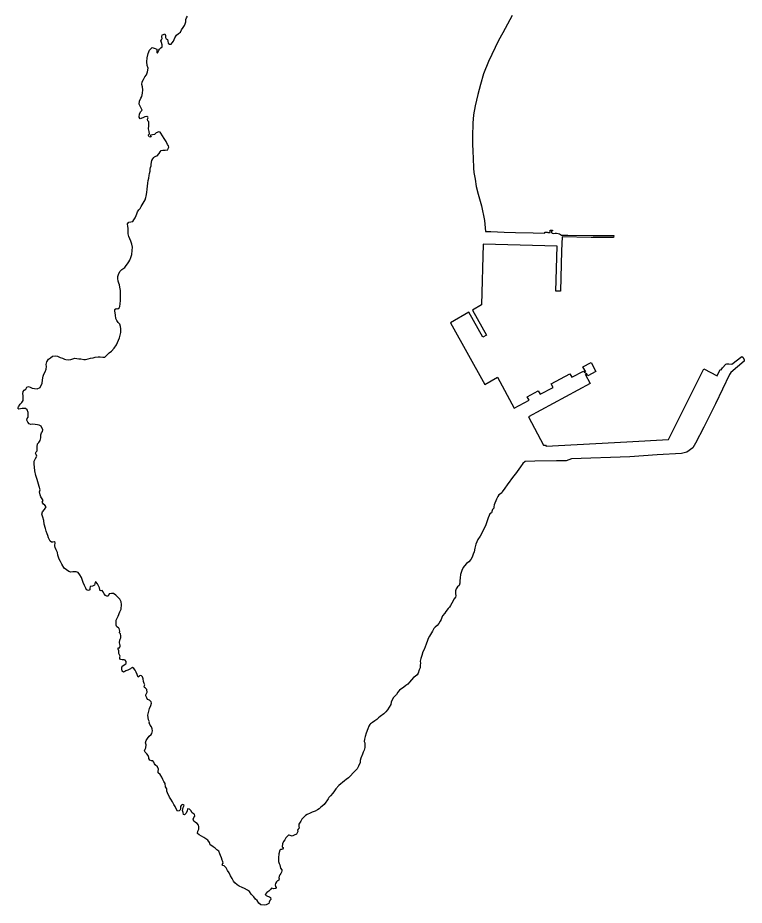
# Model space of a CAD drawing. Header units: metres. Extents: x 245125 to 394351, y 270578 to 4233311.
# Drawn here: x 261878 to 264007, y 4168074 to 4170674 of the extents above; entities that cross this region are included whole.
import ezdxf
from ezdxf.lldxf.tags import DXFTag

# ---------------------------------------------------------------- set-up
doc = ezdxf.new("R2010")
doc.units = ezdxf.units.M
doc.layers.add('ASTOTA', color=7, linetype='Continuous')
tags = doc.linetypes.add('HIDDEN', pattern=[0.375, 0.25, -0.125]).pattern_tags.tags
tags[6:7] = [DXFTag(74, 4), DXFTag(75, 0), DXFTag(340, '0'), DXFTag(46, 1.0), DXFTag(50, 0.0), DXFTag(44, 0.0), DXFTag(45, 0.0)]
tags[4:5] = [DXFTag(74, 4), DXFTag(75, 0), DXFTag(340, '0'), DXFTag(46, 1.0), DXFTag(50, 0.0), DXFTag(44, 0.0), DXFTag(45, 0.0)]

msp = doc.modelspace()

# ---------------------------------------------------------------- linework, layer by layer
at = {"layer": 'ASTOTA', "color": 253, "linetype": 'HIDDEN', "ltscale": 300}
msp.add_lwpolyline([(263326.8, 4170680.4), (263299.6, 4170630.2), (263286.7, 4170607), (263257.1, 4170545.8), (263243, 4170509.8), (263234.2, 4170478.5), (263226, 4170449.5), (263218.1, 4170416.2), (263213.5, 4170389.2), (263211.7, 4170365.1), (263210.1, 4170325.8), (263210.8, 4170304.6), (263211.5, 4170281.9), (263212.3, 4170262.8), (263213.8, 4170233.7), (263214.6, 4170220.8), (263218, 4170200.7), (263221.2, 4170179.4), (263226.8, 4170157.5), (263236.6, 4170122.6), (263245.5, 4170080.1), (263247.8, 4170058.6), (263248.5, 4170048), (263263.9, 4170047.7), (263303, 4170046.2), (263336.6, 4170044.9), (263388.1, 4170044.2), (263421.6, 4170042.9), (263423.2, 4170045.6), (263424.6, 4170046.4), (263426.8, 4170046.4), (263429.2, 4170045.5), (263431.1, 4170045), (263438.1, 4170045.2), (263438, 4170051.8), (263444.8, 4170051.5), (263444.8, 4170050.1), (263441.9, 4170049.7), (263441.8, 4170048.1), (263442.1, 4170045.3), (263444.1, 4170043), (263448.2, 4170042.5), (263452.9, 4170042.9), (263457.1, 4170043), (263461.6, 4170042.2), (263465.2, 4170040.8), (263468.4, 4170038.8), (263470.7, 4170037.4), (263490, 4170036.9), (263564.6, 4170036.6), (263624.4, 4170035.7), (263623.9, 4170030), (263558.6, 4170030.6), (263473.3, 4170031.8), (263471, 4169991.5), (263468, 4169873), (263455, 4169873.4), (263458.8, 4170005), (263241.5, 4170010.4), (263237.1, 4169833.5), (263210.1, 4169817.8), (263251.3, 4169743.8), (263240.9, 4169738.3), (263199.7, 4169811.1), (263145.8, 4169779.9), (263246.3, 4169599.5), (263283.8, 4169621.1), (263332.5, 4169530.8), (263376.2, 4169553.9), (263370.7, 4169563.9), (263403.1, 4169581.3), (263408.6, 4169570.9), (263446.5, 4169591), (263441.5, 4169601.5), (263496.1, 4169630.7), (263501.8, 4169620.7), (263536.2, 4169638.7), (263538.3, 4169634.7), (263542.2, 4169636.7), (263534.3, 4169651.5), (263558.4, 4169663.8), (263571.9, 4169637.8), (263548.2, 4169625.3), (263544.2, 4169632), (263540.6, 4169630.2), (263555, 4169602.3), (263374.3, 4169505.4), (263418.7, 4169422.1), (263424, 4169422.1), (263426.2, 4169418.6), (263663.1, 4169431.3), (263784.6, 4169438.7), (263888, 4169645.6), (263927.2, 4169625.3), (263936.2, 4169643.3), (263939.1, 4169642.3), (263942.8, 4169648.1), (263952.7, 4169659.1), (263956.2, 4169660.2), (263961.3, 4169660.2), (263970.3, 4169658.9), (263999.3, 4169681.3), (264002.3, 4169679.9), (264006.9, 4169673.1), (264006.9, 4169668.4), (263967.7, 4169635.3), (263964, 4169629.4), (263922.5, 4169543.4), (263888.1, 4169474.7), (263864.1, 4169427.5), (263856.6, 4169414.3), (263838.5, 4169401.9), (263823.4, 4169397.9), (263751.8, 4169393.3), (263671.4, 4169387.8), (263500.7, 4169382.1), (263484.7, 4169376.3), (263456.9, 4169375.7), (263393.4, 4169374.7), (263364.9, 4169373.9), (263358.5, 4169367.9), (263350.9, 4169358.4), (263336.7, 4169338.3), (263330.9, 4169330.7), (263312.1, 4169306), (263305.3, 4169295.9), (263297.6, 4169285.6), (263296.2, 4169282.3), (263292.6, 4169279.6), (263288.2, 4169276.1), (263284.8, 4169271.2), (263281.3, 4169263.6), (263273.9, 4169247.5), (263273.4, 4169241), (263272.7, 4169237.4), (263269.6, 4169233.2), (263266.8, 4169227.9), (263267, 4169226.2), (263266.1, 4169224.2), (263261.7, 4169220.8), (263259.4, 4169216), (263256.8, 4169209), (263252.3, 4169197.4), (263248.4, 4169185.7), (263241.6, 4169172.8), (263238.8, 4169165.9), (263233.1, 4169155.4), (263226.4, 4169145.8), (263223.3, 4169138.5), (263220.1, 4169132), (263217.9, 4169120.6), (263215.7, 4169109.7), (263212.9, 4169102.5), (263209.6, 4169094), (263205.4, 4169087.4), (263199.9, 4169080.1), (263193.2, 4169074.9), (263187.1, 4169068.7), (263183.6, 4169063.6), (263179, 4169054.7), (263175.7, 4169042.7), (263174.1, 4169032.9), (263173.6, 4169024.7), (263173.4, 4169017.8), (263171.7, 4169010.5), (263166.7, 4169006.9), (263162.8, 4169001.4), (263161.1, 4168994.9), (263160.7, 4168987.5), (263162, 4168980.5), (263161, 4168976.7), (263157.1, 4168972), (263149.7, 4168959.1), (263146.1, 4168952.3), (263143.2, 4168947.7), (263138.8, 4168943.1), (263132, 4168935), (263129.2, 4168930.2), (263122.7, 4168921.9), (263121, 4168917.4), (263118.7, 4168911.6), (263115.6, 4168906), (263111.7, 4168899.4), (263107.2, 4168894), (263100.9, 4168888.9), (263097.6, 4168885.1), (263093.6, 4168876.8), (263090.3, 4168871.9), (263084.8, 4168862.9), (263081.1, 4168855.9), (263078.4, 4168850.2), (263074.8, 4168839.4), (263072.3, 4168831.5), (263069.1, 4168823.4), (263065.1, 4168816.1), (263061.9, 4168805.9), (263058.8, 4168796.6), (263057.1, 4168788.8), (263058.1, 4168783.4), (263057.7, 4168777.4), (263056.9, 4168769.4), (263054.5, 4168763.6), (263051.2, 4168753.6), (263048, 4168749.6), (263042.7, 4168744.6), (263037.9, 4168741.1), (263032.1, 4168734.5), (263025.9, 4168727.9), (263021, 4168722), (263015.3, 4168718), (263009, 4168713.4), (262996.7, 4168704.2), (262991.3, 4168698.5), (262987.7, 4168691.5), (262979.1, 4168682.7), (262975.1, 4168676.1), (262972.7, 4168668.7), (262970.9, 4168662.3), (262961.2, 4168646.3), (262956.2, 4168641), (262950.8, 4168634.9), (262940.5, 4168627.4), (262935.6, 4168622.9), (262930.5, 4168618.8), (262924.7, 4168614.7), (262918, 4168609.6), (262911.5, 4168605.2), (262909.7, 4168603.8), (262907.2, 4168599.2), (262904.1, 4168590.9), (262899.1, 4168577.9), (262896.1, 4168568.7), (262894.1, 4168560.7), (262893.4, 4168553.9), (262895, 4168549.8), (262895.3, 4168545.6), (262894.8, 4168536.8), (262893.3, 4168528.4), (262890.5, 4168522.3), (262887.9, 4168516.5), (262883.1, 4168505.4), (262881.3, 4168498.5), (262881, 4168492.8), (262876.4, 4168481.4), (262872.3, 4168474.1), (262868.1, 4168469.4), (262863.3, 4168463.8), (262851.6, 4168451.8), (262847, 4168447.6), (262840.3, 4168442.6), (262835.5, 4168439), (262829.7, 4168433.4), (262825, 4168430), (262818.6, 4168425.2), (262810.6, 4168415.1), (262805.8, 4168409.5), (262801.2, 4168402.5), (262794.8, 4168394.5), (262789.6, 4168389.9), (262787.2, 4168386.2), (262783.6, 4168380.5), (262780.5, 4168375.8), (262776.1, 4168369.6), (262769.7, 4168364.4), (262766.1, 4168361.1), (262761.3, 4168356.5), (262756.5, 4168353.5), (262749.7, 4168350.3), (262746.7, 4168348.7), (262741.1, 4168347.1), (262735.2, 4168343.9), (262726.4, 4168340), (262721.1, 4168336.9), (262716.5, 4168332.6), (262710.7, 4168326.2), (262707.1, 4168320.9), (262702, 4168312.1), (262701.7, 4168305.2), (262702.2, 4168299.8), (262699.8, 4168297.2), (262697.9, 4168293.8), (262698.5, 4168290.6), (262697.1, 4168285.9), (262694.5, 4168282.5), (262688.2, 4168279.1), (262682.1, 4168276.3), (262679, 4168277.5), (262673.7, 4168280), (262671.7, 4168279.7), (262666.4, 4168274.3), (262663.9, 4168271.8), (262660.2, 4168266.2), (262657, 4168260.9), (262653.7, 4168254.4), (262653.7, 4168250.3), (262653, 4168248.3), (262652.4, 4168245.6), (262656.1, 4168243.3), (262655.7, 4168241.6), (262653.5, 4168238.7), (262650.9, 4168237.3), (262648, 4168238), (262646.2, 4168235.2), (262643.5, 4168224.8), (262642.6, 4168212.9), (262642.4, 4168202.5), (262644.3, 4168196.4), (262645.8, 4168192.4), (262646.6, 4168188.2), (262648, 4168182.6), (262651.5, 4168178), (262652.3, 4168174.8), (262651.2, 4168171), (262648.9, 4168167), (262646.5, 4168163.2), (262644.5, 4168159.8), (262643.5, 4168154.9), (262644.3, 4168152), (262642.8, 4168147.9), (262640.6, 4168146), (262638.2, 4168144.5), (262636.3, 4168142.4), (262633.7, 4168138), (262632.4, 4168133.7), (262633.4, 4168128.9), (262635.4, 4168126.3), (262634.9, 4168124), (262633.2, 4168122.8), (262628.8, 4168122.6), (262622, 4168124.1), (262618.3, 4168120.7), (262616.1, 4168117.6), (262613.6, 4168115.5), (262607.5, 4168111.1), (262603.3, 4168106.1), (262605.5, 4168102.9), (262609.5, 4168100.5), (262615.7, 4168098.7), (262618.9, 4168096.6), (262619.9, 4168091.1), (262616.9, 4168087.8), (262614.7, 4168083.2), (262614.2, 4168079.1), (262606, 4168075.6), (262601.3, 4168074.2), (262590, 4168075.2), (262584.7, 4168080.2), (262579.4, 4168088), (262574.6, 4168092.5), (262570.2, 4168098.9), (262561.9, 4168106.7), (262556.9, 4168114.1), (262551.5, 4168118.3), (262542.9, 4168122.9), (262535.2, 4168126.5), (262526.9, 4168130.3), (262520.6, 4168133.7), (262514, 4168140.1), (262509.8, 4168145.2), (262506.7, 4168152.5), (262501.9, 4168160.4), (262497.6, 4168169.1), (262492.3, 4168176), (262488.3, 4168183.4), (262483.4, 4168189.2), (262479.4, 4168190.3), (262476.8, 4168193.9), (262479.7, 4168197.6), (262479, 4168201), (262478, 4168203.9), (262477, 4168206.6), (262474.9, 4168212.7), (262472, 4168220), (262470, 4168225.3), (262467, 4168232.5), (262461.5, 4168236.2), (262456.6, 4168241), (262451, 4168245.2), (262446.4, 4168248.4), (262442.1, 4168251.4), (262440.3, 4168258), (262435.4, 4168265), (262432.4, 4168266.5), (262422.9, 4168272.9), (262416.7, 4168276.9), (262409.3, 4168280.9), (262405, 4168284.3), (262406.2, 4168290.9), (262409, 4168297.2), (262409, 4168304.5), (262407.3, 4168309.3), (262403.9, 4168314.1), (262399.2, 4168317.1), (262394.4, 4168321), (262392.4, 4168326), (262393.8, 4168331.5), (262396.5, 4168335.4), (262395.6, 4168341.3), (262392.3, 4168343.2), (262388.9, 4168345.1), (262385.6, 4168351.4), (262381.6, 4168355.9), (262375.7, 4168356.3), (262374.8, 4168350.2), (262370.9, 4168342.9), (262366.4, 4168339), (262364.2, 4168340.5), (262362.3, 4168345.6), (262361.1, 4168351.9), (262362.9, 4168360.5), (262365.7, 4168366.9), (262363.1, 4168368.5), (262359.6, 4168369.4), (262357.1, 4168366.1), (262355.4, 4168363.2), (262354.6, 4168358), (262353.9, 4168354.1), (262350.7, 4168350.4), (262346.3, 4168349.6), (262342.2, 4168356.9), (262339.1, 4168363.6), (262335, 4168369.8), (262331.4, 4168377.2), (262326.9, 4168385), (262323.2, 4168391.1), (262316.5, 4168404), (262315.1, 4168408.5), (262315.3, 4168414.8), (262310.7, 4168421.1), (262310.1, 4168430.9), (262306, 4168437.1), (262303.5, 4168442.4), (262299.9, 4168449.1), (262295.4, 4168456.9), (262289.6, 4168461.8), (262289.2, 4168465.7), (262290.2, 4168473.3), (262287.5, 4168479.4), (262281.1, 4168485.5), (262278.3, 4168488.2), (262276.7, 4168493.8), (262273.8, 4168497.1), (262269.5, 4168497.1), (262265.3, 4168498.8), (262262.3, 4168504.4), (262262.1, 4168507.3), (262259.8, 4168512.9), (262256.5, 4168517.5), (262251.1, 4168522.2), (262249.7, 4168526.6), (262251.8, 4168531.9), (262253.1, 4168535.5), (262254.5, 4168544.2), (262252.1, 4168549.7), (262254.2, 4168556.4), (262258.3, 4168562.6), (262263.2, 4168569.4), (262269.3, 4168574.1), (262270.9, 4168577.2), (262273.1, 4168584.7), (262272.4, 4168591.3), (262270.4, 4168596.5), (262266.2, 4168601.3), (262263.2, 4168608.9), (262264.2, 4168611.5), (262261.4, 4168617.8), (262259.1, 4168631.2), (262261.7, 4168642.3), (262264.5, 4168650.8), (262267.6, 4168658.9), (262270, 4168666.2), (262268.6, 4168670.1), (262264.3, 4168674.6), (262261.6, 4168675.6), (262258.3, 4168677.1), (262256.3, 4168681.4), (262253.8, 4168687.2), (262253.3, 4168690.6), (262257.1, 4168698), (262256.7, 4168704.9), (262256.3, 4168705.8), (262252.8, 4168710), (262249.5, 4168711.8), (262248.9, 4168715.9), (262250, 4168719.8), (262248.8, 4168723.7), (262247, 4168730.1), (262245.7, 4168737.4), (262243.9, 4168742.9), (262240.3, 4168746), (262236.9, 4168747.6), (262235.2, 4168746.4), (262233.8, 4168743.9), (262231, 4168742.2), (262229.8, 4168744.4), (262227.6, 4168750.1), (262224.7, 4168757.3), (262222.1, 4168763.1), (262218.7, 4168767.5), (262214.1, 4168770.2), (262210.5, 4168769.1), (262208.2, 4168766.6), (262200.7, 4168762.8), (262195.2, 4168760.8), (262192.2, 4168758.9), (262187.7, 4168756.9), (262184.1, 4168760), (262182.7, 4168767.2), (262183.5, 4168772), (262185.8, 4168775.2), (262189.4, 4168777.7), (262192.6, 4168780.2), (262195.7, 4168782.6), (262195.5, 4168788.2), (262192.9, 4168792.3), (262189.6, 4168793), (262184.4, 4168792.9), (262178.8, 4168794.3), (262177.3, 4168797.4), (262177.1, 4168800.5), (262177.7, 4168803.5), (262176.6, 4168807.6), (262174.5, 4168811.8), (262173.8, 4168819.5), (262172.8, 4168824.6), (262172.4, 4168827.8), (262176.3, 4168828.5), (262178.3, 4168832.8), (262178.2, 4168835.9), (262177, 4168838.3), (262176.6, 4168844.1), (262177, 4168850.4), (262178.4, 4168853.4), (262180.4, 4168857.7), (262180.5, 4168863.3), (262179.5, 4168868.9), (262176.4, 4168872.2), (262177.2, 4168876.8), (262175.7, 4168885), (262173.1, 4168886.8), (262168.7, 4168889.6), (262166.5, 4168894.2), (262166.5, 4168903.5), (262166.9, 4168909.5), (262172.2, 4168920.8), (262177.6, 4168933.5), (262180.9, 4168941.4), (262182.2, 4168955.3), (262181, 4168963.5), (262177.1, 4168970.5), (262171.8, 4168976.6), (262165.6, 4168982.6), (262158.8, 4168987.8), (262152.6, 4168987.9), (262146.1, 4168986), (262143.2, 4168980.1), (262139.3, 4168979.6), (262134.8, 4168981.3), (262131.1, 4168986.4), (262126.9, 4168993.5), (262125, 4168996), (262120, 4168995.6), (262117.2, 4169004.1), (262114.6, 4169009.6), (262111.4, 4169015.7), (262107, 4169021.6), (262104.6, 4169020.2), (262103.8, 4169015.4), (262102.7, 4169011.8), (262097, 4169009.2), (262089.9, 4169007.6), (262089.6, 4169002.3), (262089.3, 4168998.6), (262084.9, 4168995.8), (262079.7, 4168998.6), (262077.3, 4169003.5), (262073.8, 4169010.9), (262070, 4169019.5), (262068.1, 4169026), (262064.6, 4169034.4), (262060.4, 4169042.6), (262055.4, 4169048.7), (262049.5, 4169050.9), (262039.6, 4169050.8), (262033.6, 4169050.2), (262027.4, 4169052), (262021.3, 4169056.4), (262014.2, 4169061.7), (262007.5, 4169073.3), (262003.4, 4169081.4), (261999.8, 4169088), (261995.2, 4169100.1), (261994.3, 4169107.2), (261990.9, 4169115.1), (261987.8, 4169121.8), (261986.8, 4169127.5), (261987.3, 4169136.4), (261984.5, 4169138.9), (261981.3, 4169138.1), (261977.3, 4169137.9), (261972.8, 4169140.9), (261967.8, 4169150.8), (261965.8, 4169156.9), (261964.7, 4169162.7), (261961.5, 4169170.4), (261959.6, 4169178.2), (261955.8, 4169190.8), (261954.4, 4169201.6), (261951.5, 4169211.4), (261948.6, 4169219.4), (261950.7, 4169226.5), (261956.1, 4169233.8), (261960.9, 4169241.1), (261957.5, 4169246.5), (261953.6, 4169249), (261949.5, 4169255.4), (261952.3, 4169259.7), (261949.7, 4169265.2), (261945.9, 4169271), (261943.7, 4169276), (261942.1, 4169285.6), (261943.6, 4169291.6), (261941.3, 4169300.7), (261934.9, 4169321.7), (261930.6, 4169332.9), (261928.6, 4169346.8), (261926.3, 4169367), (261926.5, 4169375.2), (261929.8, 4169383.2), (261933.7, 4169389.6), (261932.1, 4169394.7), (261930, 4169398.2), (261932.1, 4169402), (261935.4, 4169405.2), (261934.5, 4169409.3), (261935.1, 4169417), (261936.2, 4169426.2), (261939.5, 4169429.9), (261943.6, 4169436), (261946.1, 4169443), (261946.1, 4169452), (261947.5, 4169457.7), (261950.9, 4169461.6), (261951.3, 4169467.2), (261947.1, 4169478), (261940.9, 4169480.5), (261936.1, 4169481.9), (261928.9, 4169482.2), (261922.4, 4169483.7), (261916.5, 4169482.6), (261912, 4169484.4), (261907.6, 4169489.7), (261905, 4169495.3), (261905.8, 4169500.4), (261908.5, 4169504), (261909, 4169509.6), (261908.2, 4169517.6), (261905.6, 4169525.4), (261901, 4169529.2), (261894.9, 4169529.4), (261891.3, 4169529.1), (261881.6, 4169527.1), (261878.1, 4169530.3), (261879.8, 4169534.7), (261885, 4169542), (261890.1, 4169546.9), (261893.6, 4169552.8), (261894.3, 4169562.6), (261893.5, 4169567.6), (261892.5, 4169572.3), (261893.9, 4169579.6), (261896.6, 4169583.5), (261901.7, 4169586), (261905.1, 4169591.9), (261910, 4169593.6), (261914.5, 4169591.6), (261920.4, 4169588.9), (261927.6, 4169587.9), (261934.7, 4169586.6), (261943.4, 4169590.5), (261949.5, 4169603.4), (261950.5, 4169612.5), (261951.6, 4169618.9), (261952.4, 4169624.1), (261954.9, 4169630.1), (261958.4, 4169636.7), (261960.9, 4169644.3), (261962.7, 4169652), (261961.5, 4169657.9), (261963.1, 4169666.1), (261968.6, 4169673.8), (261973.6, 4169678.2), (261980.2, 4169682.2), (261987.4, 4169683.7), (261994.2, 4169682.3), (262002.6, 4169679), (262009.2, 4169677), (262015.2, 4169674.1), (262019.4, 4169672.6), (262026.9, 4169671.8), (262034.1, 4169673), (262039.7, 4169675), (262045.7, 4169676.5), (262051.5, 4169676), (262056.7, 4169675.1), (262063.2, 4169674.5), (262072.1, 4169672.5), (262076.8, 4169673.3), (262084, 4169675), (262090.8, 4169677.1), (262099, 4169677.5), (262105.2, 4169679.4), (262113.9, 4169681.1), (262120, 4169681.2), (262127.5, 4169680), (262133.3, 4169679.8), (262138.3, 4169684.6), (262146.2, 4169692.4), (262152.5, 4169697.8), (262160.2, 4169705.7), (262167.2, 4169716.1), (262173.6, 4169730), (262176.3, 4169736.7), (262178.6, 4169743.9), (262180, 4169752.5), (262180.6, 4169762.7), (262178.7, 4169769.5), (262177, 4169776.5), (262172.4, 4169781.1), (262168.7, 4169786.8), (262165.8, 4169792.6), (262164.5, 4169803.2), (262163.8, 4169810.1), (262162.6, 4169814.7), (262163, 4169819.1), (262166, 4169822.1), (262170.9, 4169821.7), (262175.7, 4169823.9), (262177.6, 4169828.4), (262178.1, 4169835.6), (262179, 4169846), (262179.3, 4169855.8), (262179.3, 4169863.2), (262179, 4169875.5), (262177.5, 4169885.1), (262176.2, 4169891.3), (262174.1, 4169896.1), (262172.3, 4169902.5), (262171.1, 4169909.9), (262171.2, 4169916.5), (262173.8, 4169924.8), (262178.1, 4169931.8), (262183.1, 4169936.4), (262191.6, 4169942.1), (262195.4, 4169947.8), (262199.7, 4169953.6), (262203.6, 4169959), (262206.5, 4169964.1), (262209.4, 4169972), (262211.9, 4169980.8), (262213.4, 4169992.6), (262214.2, 4170002.3), (262212.4, 4170011.1), (262209.1, 4170019.9), (262206.8, 4170026.4), (262203.8, 4170033.1), (262201.8, 4170040.6), (262201.2, 4170048.8), (262201.4, 4170057.4), (262200.4, 4170062.6), (262199.5, 4170070.6), (262203.7, 4170075.2), (262209.7, 4170076.6), (262214.9, 4170077.2), (262218.6, 4170081.8), (262221.7, 4170087.8), (262225.3, 4170094.6), (262226.7, 4170099.7), (262228.9, 4170105.5), (262232.8, 4170111.7), (262236.3, 4170115.7), (262239.8, 4170121), (262242.6, 4170125.7), (262251.3, 4170140.2), (262253.4, 4170147.5), (262254.3, 4170151.6), (262256.5, 4170162.2), (262257.6, 4170171.5), (262258.6, 4170180.5), (262259.3, 4170189.7), (262260.1, 4170197.1), (262262.3, 4170204.5), (262263.2, 4170211.5), (262264.1, 4170217.6), (262266.3, 4170224.2), (262266.4, 4170230.8), (262267.5, 4170235.2), (262269.2, 4170240.5), (262268.9, 4170245.4), (262271.4, 4170255.5), (262274.2, 4170260.7), (262276.6, 4170264.5), (262278.6, 4170266.9), (262282.7, 4170268.3), (262286.8, 4170269.8), (262292, 4170276.4), (262295.6, 4170281.7), (262298, 4170284.7), (262302.8, 4170286.4), (262306.5, 4170286.4), (262310.1, 4170286), (262318.3, 4170287.5), (262318.7, 4170290.7), (262320.3, 4170294.5), (262319.5, 4170298.5), (262316.7, 4170302.6), (262312.6, 4170311.8), (262307.3, 4170319.9), (262302.1, 4170328.6), (262297.6, 4170335.8), (262295.7, 4170338.6), (262291.6, 4170339.6), (262284.1, 4170336.5), (262278.9, 4170331.8), (262266.8, 4170330.1), (262267, 4170328.4), (262268.9, 4170326.5), (262268.1, 4170324), (262263.6, 4170325), (262261.1, 4170329.3), (262261.3, 4170331.5), (262264.2, 4170333.8), (262263.3, 4170340.6), (262261.6, 4170348.5), (262261.8, 4170357.5), (262262.4, 4170363.1), (262262.1, 4170369.6), (262259.7, 4170372.3), (262257.9, 4170376.8), (262260.2, 4170380.7), (262259.6, 4170382.7), (262255.9, 4170384.7), (262250.7, 4170383.7), (262245, 4170381.3), (262236.6, 4170378), (262233.5, 4170382.4), (262234.7, 4170392.8), (262239.2, 4170399.7), (262242.7, 4170403.2), (262240.7, 4170407.2), (262236.8, 4170414.8), (262233.6, 4170421.1), (262234.6, 4170429.2), (262238.7, 4170438.5), (262242, 4170443.7), (262243.6, 4170453.3), (262244.7, 4170462.8), (262243.8, 4170471.7), (262241.6, 4170478.4), (262243, 4170486), (262246.5, 4170493.3), (262250.8, 4170500.5), (262254.9, 4170507.1), (262257.8, 4170515.3), (262259.9, 4170526), (262257.5, 4170534.5), (262256.8, 4170545.2), (262257.6, 4170556.5), (262260.3, 4170569.6), (262264.6, 4170579), (262271.8, 4170586.9), (262274.8, 4170585.5), (262281, 4170583.7), (262285.7, 4170581.7), (262285.4, 4170571.8), (262287.9, 4170570.1), (262291.6, 4170579.1), (262293.5, 4170581.6), (262297.8, 4170586), (262301.6, 4170589.3), (262300.8, 4170594.8), (262299.1, 4170601.7), (262297.1, 4170606.5), (262299.3, 4170609.4), (262300.9, 4170613.4), (262300.4, 4170618.3), (262301.5, 4170623.7), (262305, 4170625.4), (262309, 4170626.6), (262311.2, 4170622.4), (262311.3, 4170615.7), (262313.3, 4170611.8), (262316.6, 4170610.7), (262317.7, 4170605.4), (262318.5, 4170599.9), (262323, 4170597), (262327.3, 4170596.7), (262330.7, 4170600.1), (262334, 4170605.5), (262337.9, 4170615), (262343.7, 4170622.7), (262349.3, 4170628.2), (262354.5, 4170631.4), (262358.3, 4170638.6), (262362.5, 4170645.7), (262366.2, 4170651.4), (262368.6, 4170655.9), (262370.4, 4170662), (262370.3, 4170669), (262372.1, 4170674), (262375.1, 4170678.2)], dxfattribs=at)

doc.saveas('drawing.dxf')
